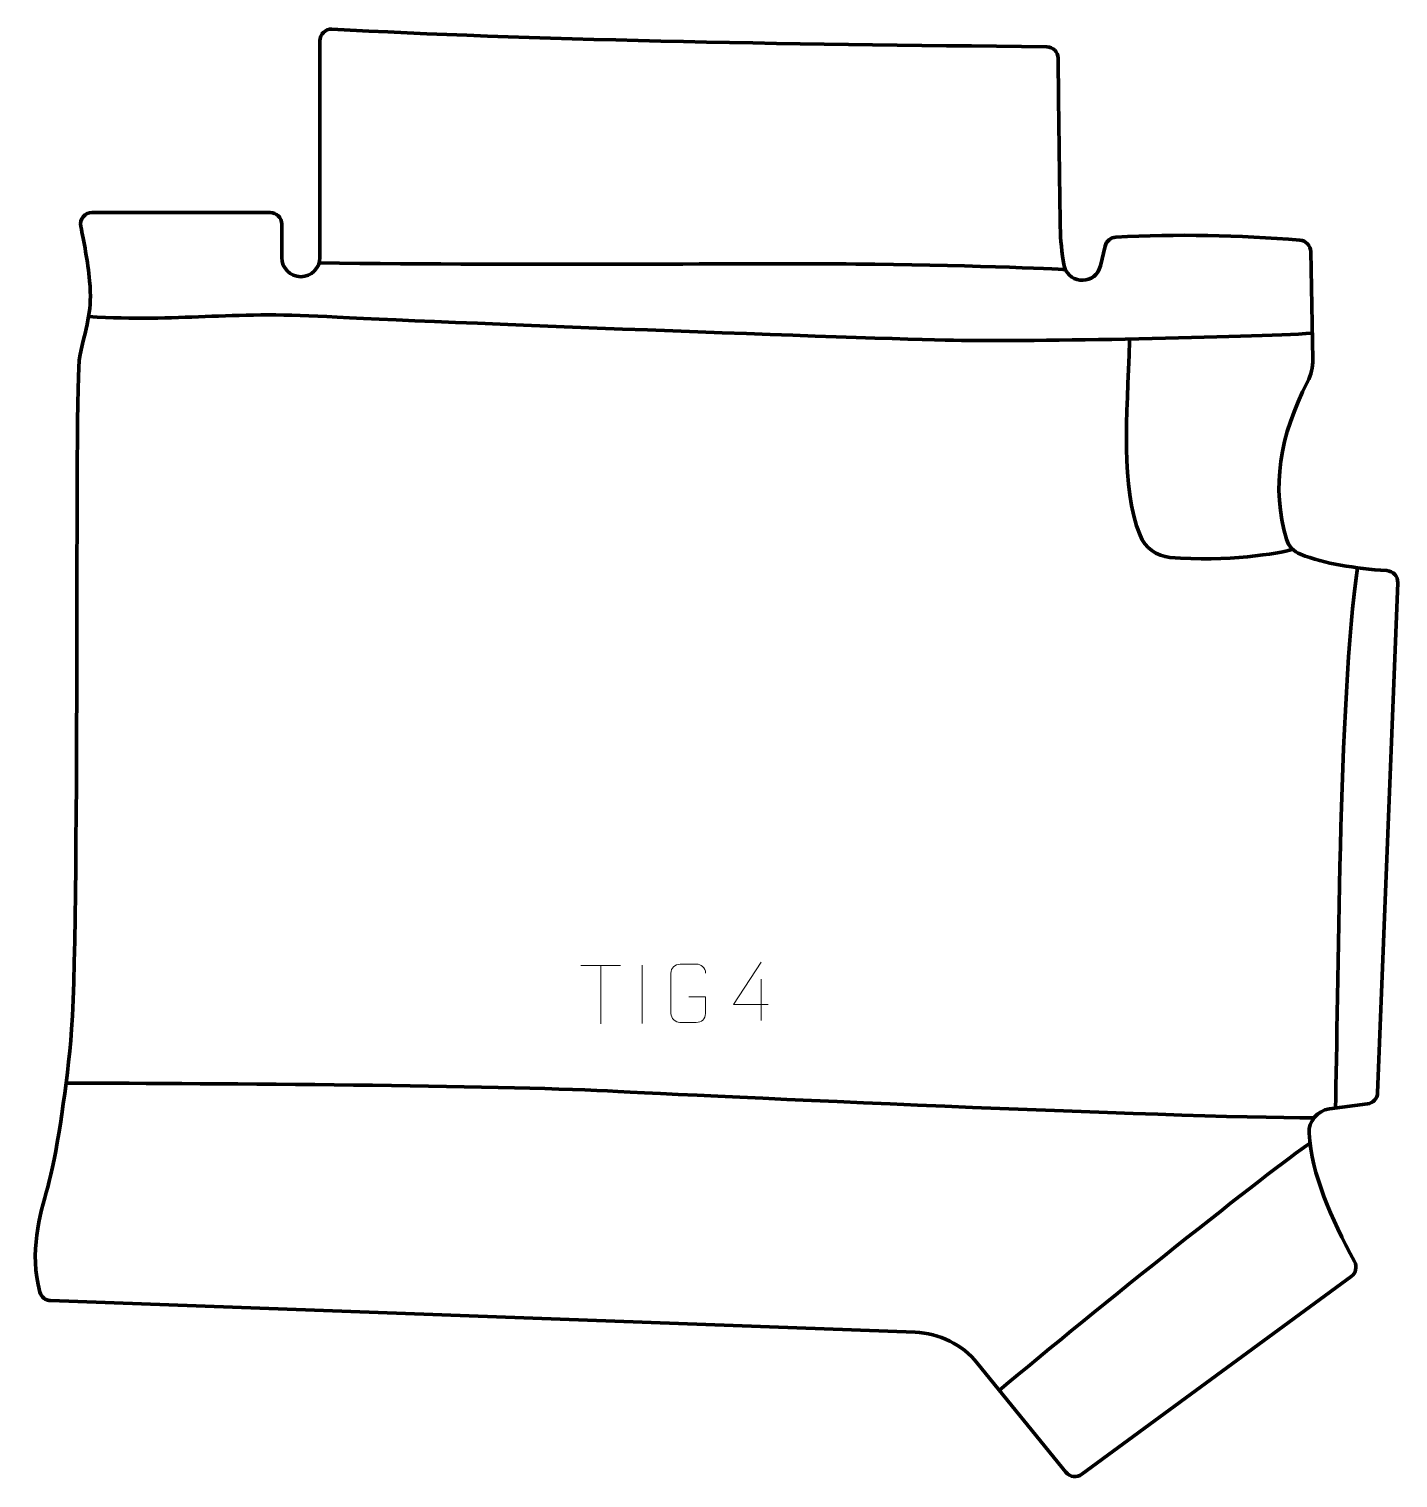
# Model space of a CAD drawing. Header units: millimetres. Extents: x -294 to 292, y -311 to 310.
import ezdxf

# ---------------------------------------------------------------- set-up
doc = ezdxf.new("R2010")
doc.units = ezdxf.units.MM
doc.header["$MEASUREMENT"] = 0
for name, color, linetype in [('layer 1', 7, 'Continuous'), ('layer 2', 7, 'Continuous'), ('layer 3', 7, 'Continuous')]:
    doc.layers.add(name, color=color, linetype=linetype)

msp = doc.modelspace()

# ---------------------------------------------------------------- linework, layer by layer
at = {"layer": 'layer 1', "color": 250, "lineweight": 9}
for points in [[(-58.0827, -91.1095), (-58.0827, -91.1095), (-41.0955, -91.1095), (-41.0955, -91.1095)], [(-49.5889, -116.0395), (-49.5889, -116.0395), (-49.5889, -91.086), (-49.5889, -91.086)], [(-31.8517, -90.9741), (-31.8517, -90.9741), (-31.8517, -115.9482), (-31.8517, -115.9482)], [(19.1817, -96.9766), (19.1817, -96.9766), (19.1817, -114.6413), (19.1817, -114.6413)]]:
    msp.add_open_spline(points, degree=3, dxfattribs=at)
for points, knots in [([(-11.8465, -104.4868), (-11.8465, -104.4868), (-4.6784, -104.4868), (-4.6784, -104.4868), (-4.6784, -104.4868), (-4.6784, -104.4868), (-4.6784, -111.6549), (-4.6784, -111.6549), (-4.6784, -111.6549), (-4.8181, -113.9783), (-6.4953, -115.4579), (-8.6431, -115.4687), (-8.6431, -115.4687), (-10.9749, -115.4683), (-13.3069, -115.4683), (-15.6384, -115.4687), (-15.6384, -115.4687), (-17.5633, -115.5741), (-19.5355, -113.6896), (-19.5243, -111.6723), (-19.5243, -111.6723), (-19.5239, -105.9022), (-19.5239, -100.1325), (-19.5243, -94.3632), (-19.5243, -94.3632), (-19.5201, -92.2251), (-17.7733, -90.5059), (-15.621, -90.5193), (-15.621, -90.5193), (-13.2953, -90.5193), (-10.9692, -90.5193), (-8.6431, -90.5193), (-8.6431, -90.5193), (-6.6964, -90.4839), (-4.705, -91.9754), (-4.6784, -94.4131)], [0, 0, 0, 0, 0.1, 0.1, 0.1, 0.1, 0.2, 0.2, 0.2, 0.2, 0.3, 0.3, 0.3, 0.3, 0.4, 0.4, 0.4, 0.4, 0.5, 0.5, 0.5, 0.5, 0.6, 0.6, 0.6, 0.6, 0.7, 0.7, 0.7, 0.7, 0.8, 0.8, 0.8, 0.8, 1, 1, 1, 1]), ([(22.1258, -107.7377), (22.1258, -107.7377), (7.3041, -107.7377), (7.3041, -107.7377), (7.3041, -107.7377), (7.3041, -107.7377), (19.1817, -89.6672), (19.1817, -89.6672)], [0, 0, 0, 0, 0.33333333, 0.33333333, 0.33333333, 0.33333333, 1, 1, 1, 1])]:
    msp.add_open_spline(points, degree=3, knots=knots, dxfattribs=at)
at = {"layer": 'layer 2', "color": 230, "lineweight": 200}
msp.add_open_spline([(-285.0958, -234.6347), (-287.2781, -234.555), (-289.1637, -233.0684), (-289.7373, -230.9598), (-289.7373, -230.9598), (-294.3679, -213.9365), (-289.7066, -197.986), (-286.3528, -185.9595), (-286.3528, -185.9595), (-282.7668, -173.1014), (-278.7695, -147.5853), (-276.4916, -123.164), (-276.4916, -123.164), (-272.308, -78.31), (-275.1225, 158.0028), (-272.6071, 169.8819), (-272.6071, 169.8819), (-269.2826, 185.5809), (-267.2283, 189.0198), (-268.4236, 202.1769), (-268.4236, 202.1769), (-269.1612, 210.2951), (-270.9223, 219.5516), (-272.1634, 225.4511), (-272.1634, 225.4511), (-272.8174, 228.5605), (-270.4453, 231.4812), (-267.27, 231.4812), (-267.27, 231.4812), (-267.27, 231.4812), (-191.1493, 231.4812), (-191.1493, 231.4812), (-191.1493, 231.4812), (-188.3882, 231.4812), (-186.1494, 229.241), (-186.1494, 226.4781), (-186.1494, 226.4781), (-186.1494, 226.4781), (-186.1494, 212.1447), (-186.1494, 212.1447), (-186.1494, 212.1447), (-186.1494, 207.6306), (-182.4925, 203.9709), (-177.9812, 203.9709), (-177.9812, 203.9709), (-173.4702, 203.9709), (-169.813, 207.6306), (-169.813, 212.1447), (-169.813, 212.1447), (-169.813, 212.1447), (-169.813, 304.9976), (-169.813, 304.9976), (-169.813, 304.9976), (-169.813, 307.8089), (-167.4988, 310.0684), (-164.6903, 309.9993), (-164.6903, 309.9993), (-81.6768, 305.4156), (25.7348, 303.4919), (141.4078, 302.4695), (141.4078, 302.4695), (144.1037, 302.4033), (146.2613, 300.2115), (146.285, 297.5131), (146.285, 297.5131), (146.4091, 283.2019), (146.8035, 240.9233), (147.2696, 222.5114), (147.2696, 222.5114), (147.3623, 218.8223), (148.1766, 210.5445), (148.9329, 208.0941), (148.9329, 208.0941), (151.3367, 200.3111), (162.4655, 200.6667), (164.3599, 208.5891), (164.3599, 208.5891), (164.3599, 208.5891), (166.3937, 217.0938), (166.3937, 217.0938), (166.3937, 217.0938), (166.9108, 219.2553), (168.7908, 220.81), (171.009, 220.9268), (171.009, 220.9268), (197.0645, 222.3001), (223.5345, 221.8027), (249.8154, 219.613), (249.8154, 219.613), (252.3723, 219.3999), (254.3567, 217.2896), (254.4071, 214.7225), (254.4071, 214.7225), (254.4071, 214.7225), (255.3099, 168.5625), (255.3099, 168.5625), (255.3099, 168.5625), (255.3758, 165.2068), (254.5863, 161.8925), (253.0429, 158.9127), (253.0429, 158.9127), (241.2153, 136.0788), (237.4336, 113.5864), (244.0358, 91.5356), (244.0358, 91.5356), (244.9294, 88.5528), (247.1565, 86.1621), (250.0595, 85.041), (250.0595, 85.041), (260.4626, 81.0232), (273.1185, 78.9969), (287.0112, 78.0627), (287.0112, 78.0627), (289.7135, 77.8814), (291.7829, 75.583), (291.676, 72.8751), (291.676, 72.8751), (291.676, 72.8751), (283.0703, -145.5742), (283.0703, -145.5742), (283.0703, -145.5742), (282.9744, -148.004), (281.147, -150.0132), (278.7386, -150.336), (278.7386, -150.336), (278.7386, -150.336), (262.3852, -152.5292), (262.3852, -152.5292), (262.3852, -152.5292), (257.2353, -153.2198), (253.4324, -157.7439), (253.7245, -162.9351), (253.7245, -162.9351), (254.7239, -180.683), (263.1726, -199.2225), (273.1763, -217.9268), (273.1763, -217.9268), (274.3514, -220.1239), (273.7386, -222.8508), (271.7313, -224.3258), (271.7313, -224.3258), (271.7313, -224.3258), (156.457, -309.0287), (156.457, -309.0287), (156.457, -309.0287), (154.3075, -310.6081), (151.2972, -310.2215), (149.6159, -308.1492), (149.6159, -308.1492), (149.6159, -308.1492), (111.7766, -261.5107), (111.7766, -261.5107), (111.7766, -261.5107), (105.2005, -253.4049), (95.4458, -248.5362), (85.0195, -248.1556), (85.0195, -248.1556), (85.0195, -248.1556), (-285.0958, -234.6347), (-285.0958, -234.6347)], degree=3, knots=[0, 0, 0, 0, 0.02439024, 0.02439024, 0.02439024, 0.02439024, 0.04878049, 0.04878049, 0.04878049, 0.04878049, 0.07317073, 0.07317073, 0.07317073, 0.07317073, 0.09756098, 0.09756098, 0.09756098, 0.09756098, 0.12195122, 0.12195122, 0.12195122, 0.12195122, 0.14634146, 0.14634146, 0.14634146, 0.14634146, 0.17073171, 0.17073171, 0.17073171, 0.17073171, 0.19512195, 0.19512195, 0.19512195, 0.19512195, 0.2195122, 0.2195122, 0.2195122, 0.2195122, 0.24390244, 0.24390244, 0.24390244, 0.24390244, 0.26829268, 0.26829268, 0.26829268, 0.26829268, 0.29268293, 0.29268293, 0.29268293, 0.29268293, 0.31707317, 0.31707317, 0.31707317, 0.31707317, 0.34146341, 0.34146341, 0.34146341, 0.34146341, 0.36585366, 0.36585366, 0.36585366, 0.36585366, 0.3902439, 0.3902439, 0.3902439, 0.3902439, 0.41463415, 0.41463415, 0.41463415, 0.41463415, 0.43902439, 0.43902439, 0.43902439, 0.43902439, 0.46341463, 0.46341463, 0.46341463, 0.46341463, 0.48780488, 0.48780488, 0.48780488, 0.48780488, 0.51219512, 0.51219512, 0.51219512, 0.51219512, 0.53658537, 0.53658537, 0.53658537, 0.53658537, 0.56097561, 0.56097561, 0.56097561, 0.56097561, 0.58536585, 0.58536585, 0.58536585, 0.58536585, 0.6097561, 0.6097561, 0.6097561, 0.6097561, 0.63414634, 0.63414634, 0.63414634, 0.63414634, 0.65853659, 0.65853659, 0.65853659, 0.65853659, 0.68292683, 0.68292683, 0.68292683, 0.68292683, 0.70731707, 0.70731707, 0.70731707, 0.70731707, 0.73170732, 0.73170732, 0.73170732, 0.73170732, 0.75609756, 0.75609756, 0.75609756, 0.75609756, 0.7804878, 0.7804878, 0.7804878, 0.7804878, 0.80487805, 0.80487805, 0.80487805, 0.80487805, 0.82926829, 0.82926829, 0.82926829, 0.82926829, 0.85365854, 0.85365854, 0.85365854, 0.85365854, 0.87804878, 0.87804878, 0.87804878, 0.87804878, 0.90243902, 0.90243902, 0.90243902, 0.90243902, 0.92682927, 0.92682927, 0.92682927, 0.92682927, 0.95121951, 0.95121951, 0.95121951, 0.95121951, 1, 1, 1, 1], dxfattribs=at)
at = {"layer": 'layer 3', "color": 142, "lineweight": 200}
for points, knots in [([(-170.1346, 209.8752), (-76.9017, 208.6797), (16.6534, 209.7969), (59.6842, 209.3986), (59.6842, 209.3986), (102.7146, 209.0003), (146.1352, 207.2978), (149.3268, 207.0534)], [0, 0, 0, 0, 0.33333333, 0.33333333, 0.33333333, 0.33333333, 1, 1, 1, 1]), ([(-268.8369, 186.8899), (-229.3921, 184.4995), (-209.2566, 189.2778), (-166.8238, 186.8874), (-166.8238, 186.8874), (-124.3906, 184.4966), (67.4534, 177.325), (101.5194, 176.7274), (101.5194, 176.7274), (135.585, 176.1298), (227.5771, 177.9685), (255.0917, 179.7384)], [0, 0, 0, 0, 0.25, 0.25, 0.25, 0.25, 0.5, 0.5, 0.5, 0.5, 1, 1, 1, 1]), ([(176.8225, 176.6123), (175.7744, 142.824), (172.8883, 114.4952), (181.3271, 93.2389), (181.3271, 93.2389), (183.4445, 87.9046), (188.4211, 84.2149), (194.139, 83.7192), (194.139, 83.7192), (218.4729, 81.6096), (240.7162, 85.4132), (246.6725, 87.205)], [0, 0, 0, 0, 0.25, 0.25, 0.25, 0.25, 0.5, 0.5, 0.5, 0.5, 1, 1, 1, 1]), ([(-278.4849, -141.4352), (-212.4438, -141.619), (-93.7115, -142.4156), (-46.6968, -144.8063), (-46.6968, -144.8063), (-4.3441, -146.9597), (195.29, -156.3156), (255.8072, -156.3036)], [0, 0, 0, 0, 0.33333333, 0.33333333, 0.33333333, 0.33333333, 1, 1, 1, 1])]:
    msp.add_open_spline(points, degree=3, knots=knots, dxfattribs=at)
for points in [[(264.9649, -152.1832), (266.3944, -105.7774), (266.0719, 23.2236), (274.509, 79.2694)], [(121.1253, -273.0334), (161.6824, -238.8358), (238.1533, -177.9742), (254.1045, -167.1672)]]:
    msp.add_open_spline(points, degree=3, dxfattribs=at)

doc.saveas('drawing.dxf')
